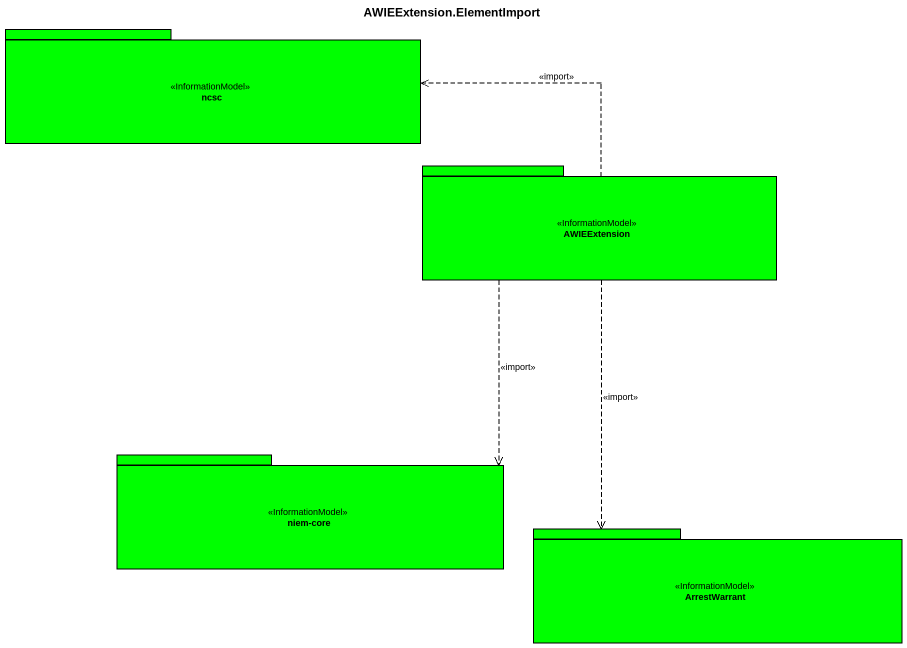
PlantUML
@startuml
title AWIEExtension.ElementImport
package ncsc <<InformationModel>> #00FF00 {
}
package AWIEExtension <<InformationModel>> #00FF00 {
}
package "niem-core" as niem_core <<InformationModel>> #00FF00 {
}
package ArrestWarrant <<InformationModel>> #00FF00 {
}
AWIEExtension .left.> ncsc : <<import>>
AWIEExtension ..> niem_core : <<import>>
AWIEExtension ..> ArrestWarrant : <<import>>
@enduml
